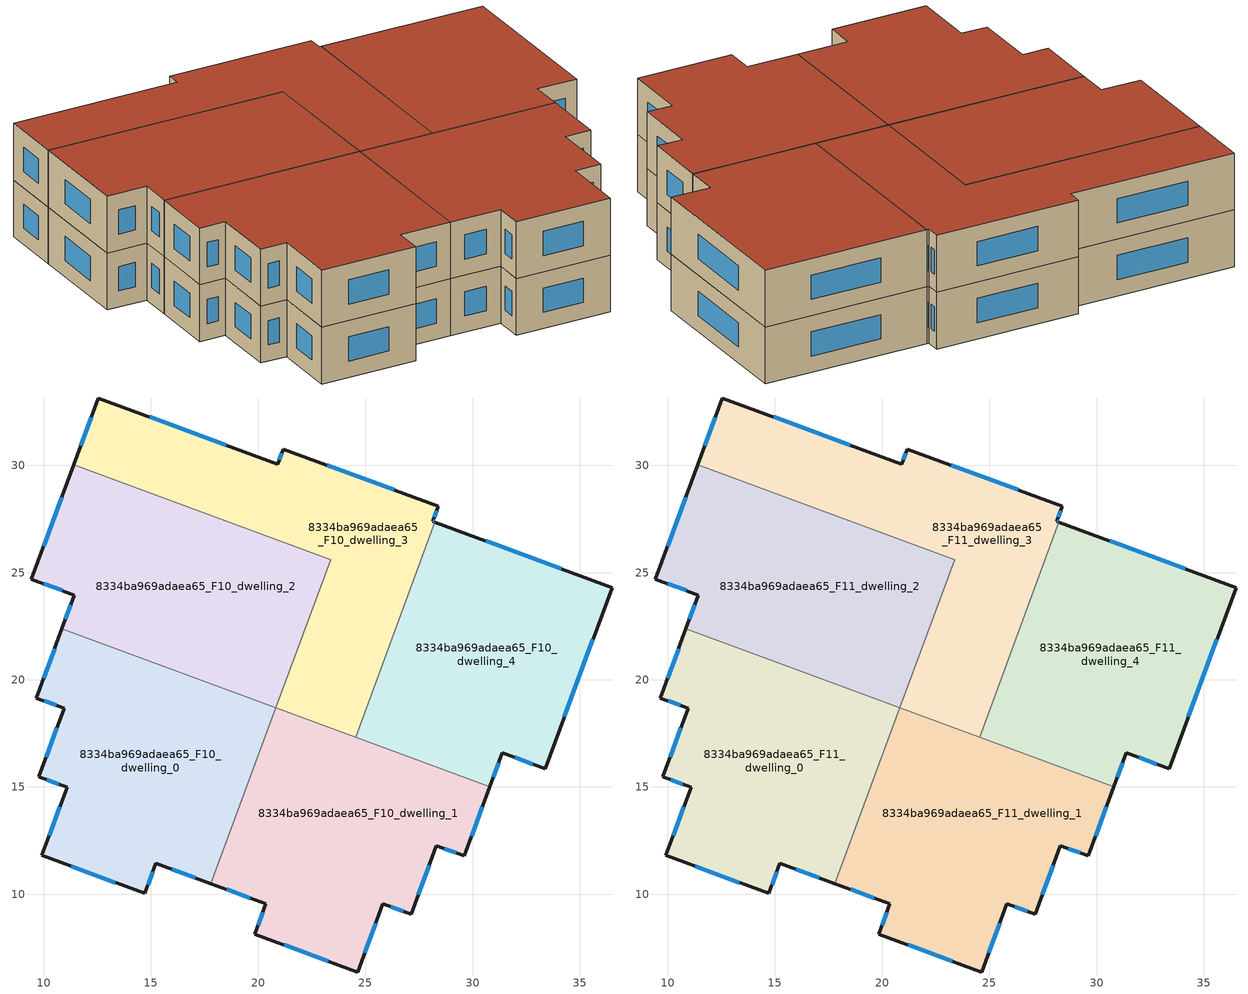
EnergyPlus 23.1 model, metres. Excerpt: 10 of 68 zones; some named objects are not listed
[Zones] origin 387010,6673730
8334ba969adaea65_F10_dwelling_0
 floor to 8334ba969adaea65_F9_dwelling_0 (EU_floor_Construction): 20.82,18.69 17.8,10.5 15.23,11.44 14.71,10.04 9.91,11.81 11.08,14.98 9.77,15.47 10.95,18.67 9.65,19.15 10.84,22.37 z30
 wall outside (EU_wall_Construction): 10.84,22.37 9.65,19.15 10.95,18.67 9.77,15.47 11.08,14.98 9.91,11.81 14.71,10.04 15.23,11.44 17.8,10.5 z30:33
 wall to 8334ba969adaea65_F10_dwelling_1 (EU_wall_Construction): 17.8,10.5 20.82,18.69 z30:33
 wall to 8334ba969adaea65_F10_dwelling_2 (EU_wall_Construction): 20.82,18.69 10.84,22.37 z30:33
 window (EU_Window_Construction): 11.28,11.3 13.34,10.54 / 10.75,14.07 10.25,12.71 / 10.15,15.33 10.71,15.12 / 10.61,17.75 10.11,16.38 / 10.02,19.01 10.58,18.81 / 10.5,21.45 9.99,20.07 / 15.97,11.17 17.07,10.77 / 14.86,10.44 15.08,11.04 z30.86:32.14
8334ba969adaea65_F10_dwelling_1
 floor to 8334ba969adaea65_F9_dwelling_1 (EU_floor_Construction): 30.8,15 29.61,11.78 28.31,12.26 27.13,9.06 25.82,9.54 24.65,6.37 19.84,8.14 20.36,9.55 17.8,10.5 20.82,18.69 z30
 wall outside (EU_wall_Construction): 17.8,10.5 20.36,9.55 19.84,8.14 24.65,6.37 25.82,9.54 27.13,9.06 28.31,12.26 29.61,11.78 30.8,15 z30:33
 wall to 8334ba969adaea65_F10_dwelling_4 (EU_wall_Construction): 30.8,15 24.54,17.32 z30:33
 wall to 8334ba969adaea65_F10_dwelling_3 (EU_wall_Construction): 24.54,17.32 20.82,18.69 z30:33
 window (EU_Window_Construction): 20.21,9.15 19.99,8.54 / 18.53,10.22 19.63,9.82 / 29.95,12.7 30.46,14.08 / 28.68,12.13 29.24,11.92 / 27.47,9.98 27.98,11.35 / 26.19,9.41 26.76,9.2 / 24.98,7.28 25.48,8.64 / 21.22,7.63 23.27,6.88 z30.86:32.14
8334ba969adaea65_F10_dwelling_2
 floor to 8334ba969adaea65_F9_dwelling_2 (EU_floor_Construction): 23.38,25.61 20.82,18.69 10.84,22.37 11.43,23.96 9.42,24.69 11.39,30.03 z30
 wall outside (EU_wall_Construction): 11.39,30.03 9.42,24.69 11.43,23.96 10.84,22.37 z30:33
 wall to 8334ba969adaea65_F10_dwelling_3 (EU_wall_Construction): 20.82,18.69 23.38,25.61 11.39,30.03 z30:33
 window (EU_Window_Construction): 10,24.48 10.85,24.17 / 10.83,28.51 9.99,26.22 / 11.26,23.5 11.01,22.82 z30.86:32.14
8334ba969adaea65_F10_dwelling_3
 floor to 8334ba969adaea65_F9_dwelling_3 (EU_floor_Construction): 28.41,28.09 28.15,27.39 28.24,27.35 24.54,17.32 20.82,18.69 23.38,25.61 11.39,30.03 12.54,33.14 20.9,30.06 21.16,30.76 z30
 wall outside (EU_wall_Construction): 28.24,27.35 28.15,27.39 28.41,28.09 21.16,30.76 20.9,30.06 12.54,33.14 11.39,30.03 z30:33
 wall to 8334ba969adaea65_F10_dwelling_4 (EU_wall_Construction): 24.54,17.32 28.24,27.35 z30:33
 window (EU_Window_Construction): 12.21,32.25 11.72,30.92 / 18.52,30.94 14.93,32.26 / 21.09,30.56 20.98,30.26 / 26.34,28.85 23.23,30 / 28.22,27.59 28.33,27.89 / 28.22,27.36 28.17,27.38 z30.86:32.14
8334ba969adaea65_F10_dwelling_4
 floor to 8334ba969adaea65_F9_dwelling_4 (EU_floor_Construction): 36.51,24.3 33.39,15.85 31.39,16.59 30.8,15 24.54,17.32 28.24,27.35 z30
 wall outside (EU_wall_Construction): 30.8,15 31.39,16.59 33.39,15.85 36.51,24.3 28.24,27.35 z30:33
 window (EU_Window_Construction): 31.96,16.38 32.82,16.06 / 30.97,15.46 31.22,16.14 / 34.15,25.17 30.61,26.48 / 34.28,18.27 35.62,21.89 z30.86:32.14
8334ba969adaea65_F11_dwelling_0
 floor to 8334ba969adaea65_F10_dwelling_0 (EU_floor_Construction): 20.82,18.69 17.8,10.5 15.23,11.44 14.71,10.04 9.91,11.81 11.08,14.98 9.77,15.47 10.95,18.67 9.65,19.15 10.84,22.37 z33
 wall outside (EU_wall_Construction): 10.84,22.37 9.65,19.15 10.95,18.67 9.77,15.47 11.08,14.98 9.91,11.81 14.71,10.04 15.23,11.44 17.8,10.5 z33:36
 wall to 8334ba969adaea65_F11_dwelling_1 (EU_wall_Construction): 17.8,10.5 20.82,18.69 z33:36
 wall to 8334ba969adaea65_F11_dwelling_2 (EU_wall_Construction): 20.82,18.69 10.84,22.37 z33:36
 window (EU_Window_Construction): 11.28,11.3 13.34,10.54 / 10.75,14.07 10.25,12.71 / 10.15,15.33 10.71,15.12 / 10.61,17.75 10.11,16.38 / 10.02,19.01 10.58,18.81 / 10.5,21.45 9.99,20.07 / 15.97,11.17 17.07,10.77 / 14.86,10.44 15.08,11.04 z33.86:35.14
 roof outside (EU_roof_Construction): 17.8,10.5 20.82,18.69 10.84,22.37 9.65,19.15 10.95,18.67 9.77,15.47 11.08,14.98 9.91,11.81 14.71,10.04 15.23,11.44 z36
8334ba969adaea65_F11_dwelling_1
 floor to 8334ba969adaea65_F10_dwelling_1 (EU_floor_Construction): 30.8,15 29.61,11.78 28.31,12.26 27.13,9.06 25.82,9.54 24.65,6.37 19.84,8.14 20.36,9.55 17.8,10.5 20.82,18.69 z33
 wall outside (EU_wall_Construction): 17.8,10.5 20.36,9.55 19.84,8.14 24.65,6.37 25.82,9.54 27.13,9.06 28.31,12.26 29.61,11.78 30.8,15 z33:36
 wall to 8334ba969adaea65_F11_dwelling_4 (EU_wall_Construction): 30.8,15 24.54,17.32 z33:36
 wall to 8334ba969adaea65_F11_dwelling_3 (EU_wall_Construction): 24.54,17.32 20.82,18.69 z33:36
 window (EU_Window_Construction): 20.21,9.15 19.99,8.54 / 18.53,10.22 19.63,9.82 / 29.95,12.7 30.46,14.08 / 28.68,12.13 29.24,11.92 / 27.47,9.98 27.98,11.35 / 26.19,9.41 26.76,9.2 / 24.98,7.28 25.48,8.64 / 21.22,7.63 23.27,6.88 z33.86:35.14
 roof outside (EU_roof_Construction): 27.13,9.06 28.31,12.26 29.61,11.78 30.8,15 20.82,18.69 17.8,10.5 20.36,9.55 19.84,8.14 24.65,6.37 25.82,9.54 z36
8334ba969adaea65_F11_dwelling_2
 floor to 8334ba969adaea65_F10_dwelling_2 (EU_floor_Construction): 23.38,25.61 20.82,18.69 10.84,22.37 11.43,23.96 9.42,24.69 11.39,30.03 z33
 wall outside (EU_wall_Construction): 11.39,30.03 9.42,24.69 11.43,23.96 10.84,22.37 z33:36
 wall to 8334ba969adaea65_F11_dwelling_3 (EU_wall_Construction): 20.82,18.69 23.38,25.61 11.39,30.03 z33:36
 window (EU_Window_Construction): 10,24.48 10.85,24.17 / 10.83,28.51 9.99,26.22 / 11.26,23.5 11.01,22.82 z33.86:35.14
 roof outside (EU_roof_Construction): 20.82,18.69 23.38,25.61 11.39,30.03 9.42,24.69 11.43,23.96 10.84,22.37 z36
8334ba969adaea65_F11_dwelling_3
 floor to 8334ba969adaea65_F10_dwelling_3 (EU_floor_Construction): 28.41,28.09 28.15,27.39 28.24,27.35 24.54,17.32 20.82,18.69 23.38,25.61 11.39,30.03 12.54,33.14 20.9,30.06 21.16,30.76 z33
 wall outside (EU_wall_Construction): 28.24,27.35 28.15,27.39 28.41,28.09 21.16,30.76 20.9,30.06 12.54,33.14 11.39,30.03 z33:36
 wall to 8334ba969adaea65_F11_dwelling_4 (EU_wall_Construction): 24.54,17.32 28.24,27.35 z33:36
 window (EU_Window_Construction): 12.21,32.25 11.72,30.92 / 18.52,30.94 14.93,32.26 / 21.09,30.56 20.98,30.26 / 26.34,28.85 23.23,30 / 28.22,27.59 28.33,27.89 / 28.22,27.36 28.17,27.38 z33.86:35.14
 roof outside (EU_roof_Construction): 24.54,17.32 28.24,27.35 28.15,27.39 28.41,28.09 21.16,30.76 20.9,30.06 12.54,33.14 11.39,30.03 23.38,25.61 20.82,18.69 z36
8334ba969adaea65_F11_dwelling_4
 floor to 8334ba969adaea65_F10_dwelling_4 (EU_floor_Construction): 36.51,24.3 33.39,15.85 31.39,16.59 30.8,15 24.54,17.32 28.24,27.35 z33
 wall outside (EU_wall_Construction): 30.8,15 31.39,16.59 33.39,15.85 36.51,24.3 28.24,27.35 z33:36
 window (EU_Window_Construction): 31.96,16.38 32.82,16.06 / 30.97,15.46 31.22,16.14 / 34.15,25.17 30.61,26.48 / 34.28,18.27 35.62,21.89 z33.86:35.14
 roof outside (EU_roof_Construction): 33.39,15.85 36.51,24.3 28.24,27.35 24.54,17.32 30.8,15 31.39,16.59 z36
[Building]
EU S2 Campaign: North Axis=0; Terrain=City; Solar Distribution=FullExterior
[Site:Location]
Helsinki-Vantaa.AP: Latitude=60.317; Longitude=24.963; Time Zone=2; Elevation=54.6
[SizingPeriod:WeatherFileDays]
AnnualSizingPeriod: Begin Month=1; Begin Day of Month=1; End Month=12; End Day of Month=31; Day of Week for Start Day=Monday; Use Weather File Daylight Saving Period=No; Use Weather File Rain and Snow Indicators=No
[MATERIAL]
EU_InternalMass_Material: Roughness=MediumRough; Thickness=0.1; Conductivity=1; Density=1800; Specific Heat=900; Thermal Absorptance=0.9; Solar Absorptance=0.7; Visible Absorptance=0.7
[MATERIAL:NOMASS] Roughness=MediumRough; Thermal Absorptance=0.9; Solar Absorptance=0.7; Visible Absorptance=0.7
Name | Thermal Resistance
EU_wall_NoMass | 2.6932
EU_roof_NoMass | 3.19818
EU_floor_NoMass | 2.22482
[WINDOWMATERIAL:SIMPLEGLAZINGSYSTEM]
EU_Window_SimpleGlazing: UFactor=2.14966; Solar Heat Gain Coefficient=0.7; Visible Transmittance=0.7
[CONSTRUCTION]
EU_wall_Construction: EU_wall_NoMass
EU_roof_Construction: EU_roof_NoMass
EU_floor_Construction: EU_floor_NoMass
EU_Window_Construction: EU_Window_SimpleGlazing
EU_InternalMass_Construction: EU_InternalMass_Material
[ZONE] Type=1; Multiplier=1; Ceiling Height=autocalculate; Floor Area=autocalculate; Part of Total Floor Area=Yes
Name | Volume
8334ba969adaea65_F10_dwelling_0; 8334ba969adaea65_F11_dwelling_0 | 271.82
8334ba969adaea65_F10_dwelling_1; 8334ba969adaea65_F11_dwelling_1 | 271.794
8334ba969adaea65_F10_dwelling_2; 8334ba969adaea65_F11_dwelling_2 | 271.764
8334ba969adaea65_F10_dwelling_3; 8334ba969adaea65_F11_dwelling_3 | 271.831
8334ba969adaea65_F10_dwelling_4; 8334ba969adaea65_F11_dwelling_4 | 271.81
[INTERNALMASS] Construction=EU_InternalMass_Construction
Name | Zone or ZoneList | Surface Area
8334ba969adaea65_F10_dwelling_0_EU_InternalMass | 8334ba969adaea65_F10_dwelling_0 | 90.6064
8334ba969adaea65_F10_dwelling_1_EU_InternalMass | 8334ba969adaea65_F10_dwelling_1 | 90.5989
8334ba969adaea65_F10_dwelling_2_EU_InternalMass | 8334ba969adaea65_F10_dwelling_2 | 90.5888
8334ba969adaea65_F10_dwelling_3_EU_InternalMass | 8334ba969adaea65_F10_dwelling_3 | 90.6098
8334ba969adaea65_F10_dwelling_4_EU_InternalMass | 8334ba969adaea65_F10_dwelling_4 | 90.6033
8334ba969adaea65_F11_dwelling_0_EU_InternalMass | 8334ba969adaea65_F11_dwelling_0 | 90.6064
8334ba969adaea65_F11_dwelling_1_EU_InternalMass | 8334ba969adaea65_F11_dwelling_1 | 90.5989
8334ba969adaea65_F11_dwelling_2_EU_InternalMass | 8334ba969adaea65_F11_dwelling_2 | 90.5888
8334ba969adaea65_F11_dwelling_3_EU_InternalMass | 8334ba969adaea65_F11_dwelling_3 | 90.6098
8334ba969adaea65_F11_dwelling_4_EU_InternalMass | 8334ba969adaea65_F11_dwelling_4 | 90.6033
[OTHEREQUIPMENT] Fuel Type=Electricity; Design Level Calculation Method=Watts/Area; Power per Zone Floor Area=1; Fraction Latent=0; Fraction Radiant=0; Fraction Lost=0; Carbon Dioxide Generation Rate=0; EndUse Subcategory=EU_Step8_InternalGains
Name | Zone or ZoneList or Space or SpaceList | Schedule
EU_Step8_InternalGain_8334ba969adaea65_F10_dwelling_0_f000 | 8334ba969adaea65_F10_dwelling_0 | EU_Step8_GainSchedule_8334ba969adaea65_F10_dwelling_0_f000
EU_Step8_InternalGain_8334ba969adaea65_F10_dwelling_1_f000 | 8334ba969adaea65_F10_dwelling_1 | EU_Step8_GainSchedule_8334ba969adaea65_F10_dwelling_1_f000
EU_Step8_InternalGain_8334ba969adaea65_F10_dwelling_2_f000 | 8334ba969adaea65_F10_dwelling_2 | EU_Step8_GainSchedule_8334ba969adaea65_F10_dwelling_2_f000
EU_Step8_InternalGain_8334ba969adaea65_F10_dwelling_3_f000 | 8334ba969adaea65_F10_dwelling_3 | EU_Step8_GainSchedule_8334ba969adaea65_F10_dwelling_3_f000
EU_Step8_InternalGain_8334ba969adaea65_F10_dwelling_4_f000 | 8334ba969adaea65_F10_dwelling_4 | EU_Step8_GainSchedule_8334ba969adaea65_F10_dwelling_4_f000
EU_Step8_InternalGain_8334ba969adaea65_F11_dwelling_0_f000 | 8334ba969adaea65_F11_dwelling_0 | EU_Step8_GainSchedule_8334ba969adaea65_F11_dwelling_0_f000
EU_Step8_InternalGain_8334ba969adaea65_F11_dwelling_1_f000 | 8334ba969adaea65_F11_dwelling_1 | EU_Step8_GainSchedule_8334ba969adaea65_F11_dwelling_1_f000
EU_Step8_InternalGain_8334ba969adaea65_F11_dwelling_2_f000 | 8334ba969adaea65_F11_dwelling_2 | EU_Step8_GainSchedule_8334ba969adaea65_F11_dwelling_2_f000
EU_Step8_InternalGain_8334ba969adaea65_F11_dwelling_3_f000 | 8334ba969adaea65_F11_dwelling_3 | EU_Step8_GainSchedule_8334ba969adaea65_F11_dwelling_3_f000
EU_Step8_InternalGain_8334ba969adaea65_F11_dwelling_4_f000 | 8334ba969adaea65_F11_dwelling_4 | EU_Step8_GainSchedule_8334ba969adaea65_F11_dwelling_4_f000
[ZONEVENTILATION:DESIGNFLOWRATE] Schedule=EU_AlwaysOn; Design Flow Rate Calculation Method=AirChanges/Hour; Air Changes per Hour=0.586271; Ventilation Type=Natural; Fan Pressure Rise=0; Fan Total Efficiency=1; Constant Term Coefficient=1; Temperature Term Coefficient=0; Velocity Term Coefficient=0; Velocity Squared Term Coefficient=0; Minimum Indoor Temperature=-100; Maximum Indoor Temperature=100; Delta Temperature=-100; Minimum Outdoor Temperature=-100; Maximum Outdoor Temperature=100; Maximum Wind Speed=40
Name | Zone or ZoneList or Space or SpaceList
EU_ConstantAir_8334ba969adaea65_F10_dwelling_0 | 8334ba969adaea65_F10_dwelling_0
EU_ConstantAir_8334ba969adaea65_F10_dwelling_1 | 8334ba969adaea65_F10_dwelling_1
EU_ConstantAir_8334ba969adaea65_F10_dwelling_2 | 8334ba969adaea65_F10_dwelling_2
EU_ConstantAir_8334ba969adaea65_F10_dwelling_3 | 8334ba969adaea65_F10_dwelling_3
EU_ConstantAir_8334ba969adaea65_F10_dwelling_4 | 8334ba969adaea65_F10_dwelling_4
EU_ConstantAir_8334ba969adaea65_F11_dwelling_0 | 8334ba969adaea65_F11_dwelling_0
EU_ConstantAir_8334ba969adaea65_F11_dwelling_1 | 8334ba969adaea65_F11_dwelling_1
EU_ConstantAir_8334ba969adaea65_F11_dwelling_2 | 8334ba969adaea65_F11_dwelling_2
EU_ConstantAir_8334ba969adaea65_F11_dwelling_3 | 8334ba969adaea65_F11_dwelling_3
EU_ConstantAir_8334ba969adaea65_F11_dwelling_4 | 8334ba969adaea65_F11_dwelling_4
[HVACTEMPLATE:ZONE:IDEALLOADSAIRSYSTEM] System Availability Schedule=EU_AlwaysOn; Maximum Heating Supply Air Temperature=50; Minimum Cooling Supply Air Temperature=13; Maximum Heating Supply Air Humidity Ratio=0.0156; Minimum Cooling Supply Air Humidity Ratio=0.0077; Heating Limit=NoLimit; Cooling Limit=NoLimit; Heating Availability Schedule=EU_AlwaysOn; Cooling Availability Schedule=EU_CoolingOff; Dehumidification Control Type=ConstantSensibleHeatRatio; Cooling Sensible Heat Ratio=0.7; Dehumidification Setpoint=60; Humidification Control Type=None; Humidification Setpoint=30; Outdoor Air Method=None; Outdoor Air Flow Rate per Person=0.00944; Outdoor Air Flow Rate per Zone Floor Area=0; Outdoor Air Flow Rate per Zone=0; Demand Controlled Ventilation Type=None; Outdoor Air Economizer Type=NoEconomizer; Heat Recovery Type=None; Sensible Heat Recovery Effectiveness=0.7; Latent Heat Recovery Effectiveness=0.65
Name | Template Thermostat
8334ba969adaea65_F10_dwelling_0 | EU_HeatOnly_8334ba969adaea65_F10_dwelling_0
8334ba969adaea65_F10_dwelling_1 | EU_HeatOnly_8334ba969adaea65_F10_dwelling_1
8334ba969adaea65_F10_dwelling_2 | EU_HeatOnly_8334ba969adaea65_F10_dwelling_2
8334ba969adaea65_F10_dwelling_3 | EU_HeatOnly_8334ba969adaea65_F10_dwelling_3
8334ba969adaea65_F10_dwelling_4 | EU_HeatOnly_8334ba969adaea65_F10_dwelling_4
8334ba969adaea65_F11_dwelling_0 | EU_HeatOnly_8334ba969adaea65_F11_dwelling_0
8334ba969adaea65_F11_dwelling_1 | EU_HeatOnly_8334ba969adaea65_F11_dwelling_1
8334ba969adaea65_F11_dwelling_2 | EU_HeatOnly_8334ba969adaea65_F11_dwelling_2
8334ba969adaea65_F11_dwelling_3 | EU_HeatOnly_8334ba969adaea65_F11_dwelling_3
8334ba969adaea65_F11_dwelling_4 | EU_HeatOnly_8334ba969adaea65_F11_dwelling_4
[SIZING:ZONE] Zone Cooling Design Supply Air Temperature Input Method=SupplyAirTemperature; Zone Cooling Design Supply Air Temperature=13; Zone Heating Design Supply Air Temperature Input Method=SupplyAirTemperature; Zone Heating Design Supply Air Temperature=50; Zone Cooling Design Supply Air Humidity Ratio=0.008; Zone Heating Design Supply Air Humidity Ratio=0.008; Cooling Design Air Flow Method=DesignDay; Cooling Design Air Flow Rate=0; Cooling Minimum Air Flow per Zone Floor Area=0.000762; Cooling Minimum Air Flow=0; Cooling Minimum Air Flow Fraction=0.2; Heating Design Air Flow Method=DesignDay; Heating Design Air Flow Rate=0; Heating Maximum Air Flow per Zone Floor Area=0.002032; Heating Maximum Air Flow=0.141576; Heating Maximum Air Flow Fraction=0.3; Account for Dedicated Outdoor Air System=No; Dedicated Outdoor Air System Control Strategy=NeutralSupplyAir; Dedicated Outdoor Air Low Setpoint Temperature for Design=autosize; Dedicated Outdoor Air High Setpoint Temperature for Design=autosize; Zone Load Sizing Method=Sensible Load Only No Latent Load; Zone Latent Cooling Design Supply Air Humidity Ratio Input Method=HumidityRatioDifference; Zone Cooling Design Supply Air Humidity Ratio Difference=0.005; Zone Latent Heating Design Supply Air Humidity Ratio Input Method=HumidityRatioDifference; Zone Humidification Design Supply Air Humidity Ratio Difference=0.005
8334ba969adaea65_F10_dwelling_0; 8334ba969adaea65_F10_dwelling_1; 8334ba969adaea65_F10_dwelling_2; 8334ba969adaea65_F10_dwelling_3; 8334ba969adaea65_F10_dwelling_4; 8334ba969adaea65_F11_dwelling_0; 8334ba969adaea65_F11_dwelling_1; 8334ba969adaea65_F11_dwelling_2; 8334ba969adaea65_F11_dwelling_3; 8334ba969adaea65_F11_dwelling_4
[SCHEDULE:CONSTANT]
Name | Hourly Value
EU_AlwaysOn | 1
EU_CoolingOff | 0
[SCHEDULE:FILE] Column Number=1; Rows to Skip at Top=0; Number of Hours of Data=8760; Column Separator=Comma; Interpolate to Timestep=No; Minutes per Item=60; Adjust Schedule for Daylight Savings=Yes
Name | File
EU_Step8_GainSchedule_8334ba969adaea65_F10_dwelling_0_f000 | ../../schedules/8334ba969adaea65/8334ba969adaea65_F10_dwelling_0_f000_gain.csv
EU_Step8_GainSchedule_8334ba969adaea65_F10_dwelling_1_f000 | ../../schedules/8334ba969adaea65/8334ba969adaea65_F10_dwelling_1_f000_gain.csv
EU_Step8_GainSchedule_8334ba969adaea65_F10_dwelling_2_f000 | ../../schedules/8334ba969adaea65/8334ba969adaea65_F10_dwelling_2_f000_gain.csv
EU_Step8_GainSchedule_8334ba969adaea65_F10_dwelling_3_f000 | ../../schedules/8334ba969adaea65/8334ba969adaea65_F10_dwelling_3_f000_gain.csv
EU_Step8_GainSchedule_8334ba969adaea65_F10_dwelling_4_f000 | ../../schedules/8334ba969adaea65/8334ba969adaea65_F10_dwelling_4_f000_gain.csv
EU_Step8_GainSchedule_8334ba969adaea65_F11_dwelling_0_f000 | ../../schedules/8334ba969adaea65/8334ba969adaea65_F11_dwelling_0_f000_gain.csv
EU_Step8_GainSchedule_8334ba969adaea65_F11_dwelling_1_f000 | ../../schedules/8334ba969adaea65/8334ba969adaea65_F11_dwelling_1_f000_gain.csv
EU_Step8_GainSchedule_8334ba969adaea65_F11_dwelling_2_f000 | ../../schedules/8334ba969adaea65/8334ba969adaea65_F11_dwelling_2_f000_gain.csv
EU_Step8_GainSchedule_8334ba969adaea65_F11_dwelling_3_f000 | ../../schedules/8334ba969adaea65/8334ba969adaea65_F11_dwelling_3_f000_gain.csv
EU_Step8_GainSchedule_8334ba969adaea65_F11_dwelling_4_f000 | ../../schedules/8334ba969adaea65/8334ba969adaea65_F11_dwelling_4_f000_gain.csv
